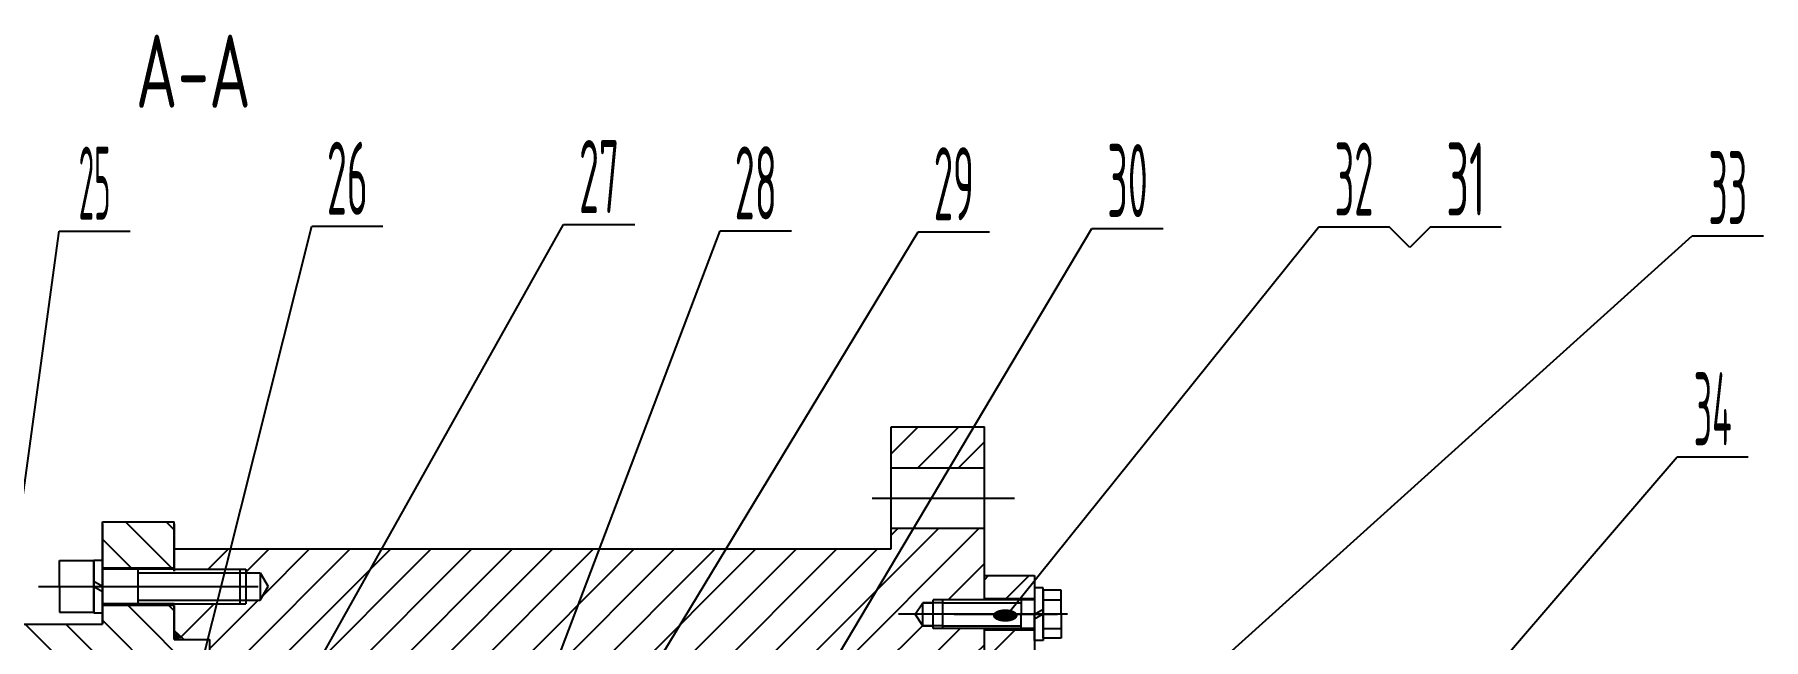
# Model space of a CAD drawing. Header units: millimetres. Extents: x -519 to 6201, y -152 to 4787.
# Drawn here: x 1837 to 3042, y 1976 to 2398 of the extents above; entities that cross this region are included whole.
import ezdxf
from ezdxf.enums import TextEntityAlignment as Align

# ---------------------------------------------------------------- set-up
doc = ezdxf.new("R2010")
doc.units = ezdxf.units.MM
doc.header["$LTSCALE"] = 160
doc.linetypes.add('F', pattern=[0.75, 0.5, -0.25])
doc.linetypes.add('G', pattern=[2, 1.25, -0.25, 0.25, -0.25])
for name, color, linetype in [('01', 7, 'Continuous'), ('02', 1, 'Continuous'), ('04', 2, 'F'), ('05', 4, 'G'), ('11', 3, 'Continuous')]:
    doc.layers.add(name, color=color, linetype=linetype)
doc.styles.get("Standard").update_dxf_attribs({"font": 'isocp', "width": 0.707, "bigfont": 'intecad.shx'})

# ---------------------------------------------------------------- blocks, each defined once
blk = doc.blocks.new('*U15')
at = {"layer": '01'}
for p, q in [((-18.3, 6), (-18.3, 0)), ((0, 6), (-18.3, 6)), ((-18.3, 0), (0, 0)), ((0, 0), (-3.5, 6)), ((0, 6), (3.5, 0)), ((0, 6), (18.3, 6)), ((18.3, 0), (0, 0)), ((18.3, 6), (18.3, 0))]:
    blk.add_line(p, q, dxfattribs=at)
at = {"layer": '05'}
blk.add_line((0, 8.1), (0, -2.1), dxfattribs=at)
blk = doc.blocks.new('*U16')
at = {"layer": '01'}
for p, q in [((-18.3, 6), (-18.3, 0)), ((0, 6), (-18.3, 6)), ((-18.3, 0), (0, 0)), ((0, 0), (-3.5, 6)), ((0, 6), (3.5, 0)), ((0, 6), (18.3, 6)), ((18.3, 0), (0, 0)), ((18.3, 6), (18.3, 0))]:
    blk.add_line(p, q, dxfattribs=at)
at = {"layer": '05'}
blk.add_line((0, 8.1), (0, -2.1), dxfattribs=at)

msp = doc.modelspace()

# ---------------------------------------------------------------- hatches: boundary and pattern name
at = {"layer": '02'}
h = msp.add_hatch(dxfattribs=at)
h.set_pattern_fill('_USER', color=256, scale=20, angle=225, style=0, pattern_type=0)
h.set_pattern_definition([(225, (5325.255, -3742.797), (14.142136, -14.142136), [])])
h.paths.add_polyline_path([(1998.8054, 652.1815), (1998.8054, 649.4815, -0.414213562), (1978.8054, 629.4815), (1958.8054, 629.4815), (1958.8054, 617.6065), (1933.8054, 617.6065), (1933.8054, 593.7015), (1908.8054, 593.7015), (1908.8054, 592.7015), (1933.8054, 592.7015), (1983.8054, 592.7015), (1983.8054, 590.3015), (1993.8054, 590.3015), (1999.348, 580.7015), (1993.8054, 571.1015), (1983.8054, 571.1015), (1983.8054, 568.7015), (1933.8054, 568.7015), (1933.8054, 554.4815), (2069.3958, 554.4815), (2096.8338, 652.1815)])
h.paths.add_polyline_path([(2096.8338, 652.1815), (2069.3958, 554.4815), (2433.8054, 554.4815), (2433.8054, 540.0815), (2498.8054, 540.0815), (2498.8054, 589.364), (2498.5421, 590.001), (2469.8054, 590.001), (2463.0994, 590.001), (2463.0994, 592.001), (2455.9021, 592.001), (2450.5905, 600.001), (2455.9021, 608.001), (2463.0994, 608.001), (2463.0994, 610.001), (2469.8054, 610.001), (2490.2737, 610.001), (2483.2536, 626.9815), (2468.8054, 626.9815), (2468.8054, 639.4815), (2323.8054, 639.4815, -0.308559446), (2305.1853, 652.1815)])
h.paths.add_polyline_path([(2433.8054, 498.0815), (2433.8054, 469.4815), (2498.8054, 469.4815), (2498.8054, 498.0815)])
h.paths.add_polyline_path([(1951.0122, 2039.4815), (1948.029, 2025.2615), (1983.8054, 2025.2615), (1983.8054, 2022.8615), (1993.8054, 2022.8615), (1999.348, 2013.2615), (1993.8054, 2003.6615), (1983.8054, 2003.6615), (1983.8054, 2001.2615), (1942.9939, 2001.2615), (1937.7847, 1976.4315), (1958.8054, 1976.4315), (1958.8054, 1964.4815), (1978.8054, 1964.4815, -0.414213562), (1998.8054, 1944.4815), (1998.8054, 1941.7815), (2189.1067, 1941.7815), (2217.208, 2039.4815)])
h.paths.add_polyline_path([(2217.208, 2039.4815), (2189.1067, 1941.7815), (2244.6155, 1941.7815), (2289.7893, 2039.4815)])
h.paths.add_polyline_path([(2244.6155, 1941.7815), (2305.1853, 1941.7815, -0.308559446), (2323.8054, 1954.4815), (2380.1222, 1954.4815), (2425.6422, 2039.4815), (2289.7893, 2039.4815)])
h.paths.add_polyline_path([(2380.1222, 1954.4815), (2468.8054, 1954.4815), (2468.8054, 1966.9815), (2498.8054, 1966.9815), (2498.8054, 1983.962), (2469.8054, 1983.962), (2463.0994, 1983.962), (2463.0994, 1985.962), (2455.9021, 1985.962), (2450.5905, 1993.962), (2455.9021, 2001.962), (2463.0994, 2001.962), (2463.0994, 2003.962), (2469.8054, 2003.962), (2498.8054, 2003.962), (2498.8054, 2053.8815), (2433.8054, 2053.8815), (2433.8054, 2039.4815), (2425.6422, 2039.4815)])
h.paths.add_polyline_path([(2433.8054, 2124.4815), (2433.8054, 2095.8815), (2455.846, 2095.8815), (2471.1621, 2124.4815)])
h.paths.add_polyline_path([(2455.846, 2095.8815), (2498.8054, 2095.8815), (2498.8054, 2124.4815), (2471.1621, 2124.4815)])
h.paths.add_polyline_path([(2093.4267, 1978.7232), (2093.4267, 1993.8942), (2073.7344, 1993.8942), (2073.7344, 1978.7232)], flags=24)
h = msp.add_hatch(dxfattribs=at)
h.set_pattern_fill('_USER', color=256, scale=20, angle=135, style=0, pattern_type=0)
h.set_pattern_definition([(135, (5325.255, -3742.797), (-14.142136, -14.142136), [])])
h.paths.add_polyline_path([(1561.158, 680.4065), (1532.8054, 626.8213), (1532.8054, 626.3565), (1533.8054, 626.3565), (1533.8054, 606.9815), (1756.3556, 606.9815), (1773.2258, 671.8565), (1712.8054, 671.8565, -0.289261294), (1699.263, 680.4065)])
h.paths.add_polyline_path([(1517.8054, 671.9815), (1517.8054, 649.9815), (1545.0598, 649.9815), (1561.158, 680.4065), (1546.2876, 680.4065, -0.286756768), (1532.8054, 671.9815)])
h.paths.add_polyline_path([(1517.8054, 649.9815), (1517.8054, 637.7383), (1521.8054, 637.7383), (1521.8054, 630.7383), (1517.8054, 630.7383), (1517.8054, 626.3565), (1532.5595, 626.3565), (1545.0598, 649.9815)])
h.paths.add_polyline_path([(1773.2258, 671.8565), (1756.3556, 606.9815), (1883.8054, 606.9815), (1883.8054, 593.7015), (1933.8054, 593.7015), (1933.8054, 617.6065), (1952.8054, 617.6065), (1952.8054, 671.8565)])
h.paths.add_polyline_path([(1883.8054, 567.7015), (1883.8054, 535.6315), (1933.8054, 535.6315), (1933.8054, 567.7015)])
h.paths.add_polyline_path([(1549.9532, 1986.9815), (1578.9149, 1913.5565), (1661.1689, 1913.5565), (1669.1841, 1986.9815)])
h.paths.add_polyline_path([(1549.0738, 1943.9815), (1544.0562, 1935.9815), (1538.8916, 1935.9815), (1538.8916, 1933.9815), (1517.8054, 1933.9815), (1517.8054, 1931.9815), (1522.8054, 1931.9815), (1522.8054, 1924.9815), (1517.8054, 1924.9815), (1517.8054, 1921.9815), (1532.8054, 1921.9815, -0.286756768), (1546.2876, 1913.5565), (1578.9149, 1913.5565), (1566.9141, 1943.9815)])
h.paths.add_polyline_path([(1533.8054, 1986.9815), (1533.8054, 1967.6065), (1517.8054, 1967.6065), (1517.8054, 1953.9815), (1538.8916, 1953.9815), (1538.8916, 1951.9815), (1544.0562, 1951.9815), (1549.0738, 1943.9815), (1566.9141, 1943.9815), (1549.9532, 1986.9815)])
h.paths.add_polyline_path([(1669.1841, 1986.9815), (1661.1689, 1913.5565), (1699.263, 1913.5565, -0.289261294), (1712.8054, 1922.1065), (1799.8427, 1922.1065), (1806.5974, 1986.9815)])
h.paths.add_polyline_path([(1806.5974, 1986.9815), (1799.8427, 1922.1065), (1926.3876, 1922.1065), (1937.7847, 1976.4315), (1933.8054, 1976.4315), (1933.8054, 2000.2615), (1883.8054, 2000.2615), (1883.8054, 1995.0115), (1883.8054, 1986.9815)])
h.paths.add_polyline_path([(1937.7847, 1976.4315), (1926.3876, 1922.1065), (1952.8054, 1922.1065), (1952.8054, 1976.4315)])
h.paths.add_polyline_path([(1883.8054, 2058.3315), (1883.8054, 2026.2615), (1933.8054, 2026.2615), (1933.8054, 2058.3315)])
h.paths.add_polyline_path([(1629.9748, 1946.5277), (1629.9748, 1961.6987), (1610.2825, 1961.6987), (1610.2825, 1946.5277)], flags=24)
at = {"layer": '02', "linetype": 'Continuous'}
h = msp.add_hatch(dxfattribs=at)
h.set_pattern_fill('_USER', color=1, scale=20, angle=45, style=0, pattern_type=0)
h.set_pattern_definition([(45, (0, 0), (-14.14214, 14.14214), [])])
h.paths.add_polyline_path([(2478.8054, 1866.9815), (2533.4804, 1765.7406, -0.539656696), (2493.8054, 1692.1685), (2483.8054, 1692.1685), (2483.8054, 1634.9815), (2486.8054, 1631.9815), (2575.9408, 1631.9815), (2626.0309, 1690.1697), (2533.8054, 1860.9425), (2533.8054, 1982.962), (2498.8054, 1982.962), (2498.8054, 1966.9815), (2478.8054, 1966.9815)])
h.paths.add_polyline_path([(2606.8054, 1611.9815), (2606.8054, 1548.9815), (2614.4054, 1548.9815), (2614.4054, 1570.0315), (2636.6054, 1570.0315), (2658.8054, 1570.0315), (2658.8054, 1629.4815), (2626.0309, 1690.1697), (2575.9408, 1631.9815), (2598.8054, 1631.9815), (2598.8054, 1611.9815)])
h.paths.add_polyline_path([(2523.776, 2004.962), (2533.8054, 2017.436), (2533.8054, 2020.9425), (2498.8054, 2020.9425), (2498.8054, 2004.962)])
h.paths.add_polyline_path([(2534.1477, 1829.5958), (2534.1477, 1844.7668), (2514.4553, 1844.7668), (2514.4553, 1829.5958)], flags=24)
h = msp.add_hatch(dxfattribs=at)
h.set_pattern_fill('_USER', color=1, scale=0.1, angle=135, style=0, pattern_type=0)
h.set_pattern_definition([(135, (0, 0), (-0.070710678, -0.070710678), [])])
h.paths.add_polyline_path([(1937.4663, 1978.367, 1), (1933.8829, 1978.367, 1)])

# ---------------------------------------------------------------- linework, layer by layer
at = {"layer": '01', "color": 7, "linetype": 'Continuous'}
for p, q in [((2433.8054, 2039.4815), (2433.8054, 2124.4815)), ((2433.8054, 2124.4815), (2498.8054, 2124.4815)), ((2498.8054, 2003.962), (2498.8054, 2124.4815)), ((1883.8054, 2058.3315), (1933.8054, 2058.3315)), ((1883.8054, 1986.9815), (1883.8054, 2058.3315)), ((1883.8054, 2056.9815), (1883.8054, 1986.9815)), ((1933.8054, 2023.9815), (1933.8054, 2058.3315)), ((1933.8054, 2056.9815), (1933.8054, 2023.9815)), ((1933.8054, 2039.4815), (2433.8054, 2039.4815)), ((1933.8054, 2039.4815), (2433.8054, 2039.4815)), ((1883.8054, 2026.2615), (1933.8054, 2026.2615)), ((1933.8054, 2025.2615), (1883.8054, 2025.2615)), ((1908.8054, 2001.2615), (1908.8054, 2025.2615)), ((1933.8054, 2025.2615), (1983.8054, 2025.2615)), ((1979.7804, 2001.2615), (1979.7804, 2025.2615)), ((1933.8054, 2001.2615), (1883.8054, 2001.2615)), ((1933.8054, 2001.2615), (1983.8054, 2001.2615)), ((2450.5905, 1993.962), (2455.9021, 2001.962)), ((2455.9021, 1985.962), (2455.9021, 2001.962)), ((2463.0994, 1983.962), (2463.0994, 2003.962)), ((2469.8054, 1983.962), (2469.8054, 2003.962)), ((2498.8054, 2004.962), (2533.8054, 2004.962)), ((1883.8054, 2000.2615), (1933.8054, 2000.2615)), ((1933.8054, 1999.9815), (1933.8054, 1976.4315)), ((1933.8054, 1976.4315), (1933.8054, 1999.9815)), ((2455.9021, 1985.962), (2450.5905, 1993.962)), ((1533.8054, 1986.9815), (1883.8054, 1986.9815)), ((1533.8054, 1986.9815), (1883.8054, 1986.9815)), ((2498.8054, 1966.9815), (2498.8054, 1983.962)), ((2498.8054, 1982.962), (2533.8054, 1982.962)), ((1933.8054, 1976.4315), (1958.8054, 1976.4315)), ((1958.8054, 1896.9815), (1958.8054, 1976.4315))]:
    msp.add_line(p, q, dxfattribs=at)
at = {"layer": '01'}
for p, q in [((2433.8054, 2095.8815), (2498.8054, 2095.8815)), ((2433.8054, 2053.8815), (2498.8054, 2053.8815)), ((1853.8054, 2013.2615), (1853.8054, 2031.2615)), ((1853.8054, 2031.2615), (1877.8054, 2031.2615)), ((1877.8054, 2031.2615), (1877.8054, 2013.2615)), ((1877.8054, 2025.2615), (1877.8054, 2013.2615)), ((1983.8054, 2025.2615), (1983.8054, 2001.2615)), ((1853.8054, 2013.2615), (1853.8054, 1995.2615)), ((1877.8054, 2001.2615), (1877.8054, 2013.2615)), ((1877.8054, 1995.2615), (1877.8054, 2013.2615)), ((1983.8054, 2022.8615), (1993.8054, 2022.8615)), ((1993.8054, 2022.8615), (1999.348, 2013.2615)), ((1993.8054, 2022.8615), (1993.8054, 2003.6615)), ((1993.8054, 2003.6615), (1999.348, 2013.2615)), ((2498.8054, 2020.9425), (2533.8054, 2020.9425)), ((2533.8054, 2020.9425), (2533.8054, 1860.9425)), ((2533.8054, 2020.9425), (2533.8054, 1860.9425)), ((1983.8054, 2003.6615), (1993.8054, 2003.6615)), ((2455.9021, 2001.962), (2462.8538, 2001.962)), ((2533.8054, 2003.962), (2469.8054, 2003.962)), ((2524.5333, 2003.962), (2524.5333, 1993.962)), ((2552.3054, 2010.727), (2539.8054, 2010.727)), ((2539.8054, 2010.727), (2539.8054, 1993.962)), ((2539.8054, 2003.962), (2552.3054, 2003.962)), ((2552.3054, 1993.962), (2552.3054, 2010.727)), ((1853.8054, 1995.2615), (1877.8054, 1995.2615)), ((2524.5333, 1983.962), (2524.5333, 1993.962)), ((2539.8054, 1977.197), (2539.8054, 1993.962)), ((2552.3054, 1993.962), (2552.3054, 1977.197)), ((1933.8054, 1982.537), (1940.5111, 1976.4315)), ((2455.9021, 1985.962), (2463.0994, 1985.962)), ((2533.8054, 1983.962), (2469.8054, 1983.962)), ((2539.8054, 1983.962), (2552.3054, 1983.962)), ((2552.3054, 1977.197), (2539.8054, 1977.197))]:
    msp.add_line(p, q, dxfattribs=at)
msp.add_circle((1935.6746, 1978.367), 1.7917, dxfattribs=at)
at = {"layer": '02'}
for p, q in [((1776.7452, 1700.2659), (1853.5777, 2260.8492)), ((1840.6331, 1513.3511), (2029.8461, 2264.2247)), ((1853.5777, 2260.8492), (1903.1777, 2260.8492)), ((1962.6742, 1832.4519), (2205.4101, 2265.4124)), ((2029.8461, 2264.2247), (2079.4461, 2264.2247)), ((2175.6034, 1894.8342), (2314.6094, 2260.9691)), ((2196.8491, 1838.4743), (2452.7229, 2260.4156)), ((2205.4101, 2265.4124), (2255.0101, 2265.4124)), ((2290.9364, 1787.9436), (2573.843, 2262.6012)), ((2314.6094, 2260.9691), (2364.2094, 2260.9691)), ((2452.7229, 2260.4156), (2502.3229, 2260.4156)), ((2514.207, 1993.0608), (2731.7705, 2263.6522)), ((2525.0536, 1836.6848), (2992.4214, 2257.6595)), ((2573.843, 2262.6012), (2623.443, 2262.6012)), ((2781.3705, 2263.6522), (2731.7705, 2263.6522)), ((2795.5126, 2249.51), (2781.3705, 2263.6522)), ((2809.6548, 2263.6522), (2795.5126, 2249.51)), ((2859.2548, 2263.6522), (2809.6548, 2263.6522)), ((2992.4214, 2257.6595), (3042.0214, 2257.6595)), ((2567.06, 1621.665), (2981.8759, 2103.5436)), ((2981.8759, 2103.5436), (3031.4759, 2103.5436)), ((2469.8054, 2001.962), (2455.9021, 2001.962)), ((2469.8054, 2003.962), (2463.0994, 2003.962)), ((2469.8054, 2001.962), (2524.5333, 2001.962)), ((2469.8054, 1985.962), (2455.9021, 1985.962)), ((2469.8054, 1983.962), (2463.0994, 1983.962)), ((2469.8054, 1985.962), (2524.5333, 1985.962))]:
    msp.add_line(p, q, dxfattribs=at)
at = {"layer": '02', "color": 1, "linetype": 'Continuous'}
for p, q in [((1908.8054, 2022.8615), (1993.8054, 2022.8615)), ((1908.8054, 2003.6615), (1993.8054, 2003.6615))]:
    msp.add_line(p, q, dxfattribs=at)
at = {"layer": '05', "color": 4, "linetype": 'G'}
for p, q in [((2420.6508, 2074.8815), (2519.9053, 2074.8815)), ((1839.1599, 2013.2615), (1958.1637, 2013.2615)), ((2477.7056, 1993.962), (2549.8945, 1993.962))]:
    msp.add_line(p, q, dxfattribs=at)
at = {"layer": '05'}
for p, q in [((1850.653, 2013.2615), (1920.7477, 2013.2615)), ((1930.8054, 2013.2615), (1992.348, 2013.2615)), ((2556.8704, 1993.962), (2438.945, 1993.962)), ((2554.3704, 1993.962), (2470.2566, 1993.962)), ((2555.3704, 1993.962), (2496.2566, 1993.962))]:
    msp.add_line(p, q, dxfattribs=at)

# ---------------------------------------------------------------- block references
at = {"layer": '02', "rotation": 270}
msp.add_blockref('*U16', (2533.8054, 1993.962), dxfattribs=at)
at = {"layer": '04', "xscale": -1, "rotation": 90}
msp.add_blockref('*U15', (1883.8054, 2013.2615), dxfattribs=at)

# ---------------------------------------------------------------- texts
at = {"layer": '02', "width": 0.605172}
msp.add_text('●', height=16, rotation=90, dxfattribs=at).set_placement((2522.207, 1988.2608), (2522.207, 1997.8608), align=Align.FIT)
at = {"layer": '11'}
for s, width, p, p2 in [('25', 0.337743, (1867.2747, 2268.8492), (1889.4808, 2268.8492)), ('26', 0.429933, (2040.4228, 2272.2247), (2068.8694, 2272.2247)), ('27', 0.439967, (2216.2104, 2273.4124), (2244.2097, 2273.4124)), ('28', 0.462055, (2324.7069, 2268.9691), (2354.1119, 2268.9691)), ('29', 0.416133, (2463.5233, 2268.4156), (2491.5226, 2268.4156)), ('30', 0.442774, (2584.5451, 2270.6012), (2612.7408, 2270.6012)), ('32', 0.404894, (2743.0678, 2271.6522), (2770.0732, 2271.6522)), ('31', 0.505177, (2820.9521, 2271.6522), (2847.9574, 2271.6522)), ('33', 0.410738, (3003.7187, 2265.6595), (3030.7241, 2265.6595)), ('34', 0.384324, (2993.4685, 2111.5436), (3019.8834, 2111.5436))]:
    msp.add_text(s, height=50.91169, dxfattribs=dict(at, width=width)).set_placement(p, p2, align=Align.FIT)
at = {"layer": '11', "insert": (1907.1273, 2397.7784), "char_height": 50.91169, "width": 405.145, "attachment_point": 1}
msp.add_mtext('A-A', dxfattribs=at)

doc.saveas('drawing.dxf')
